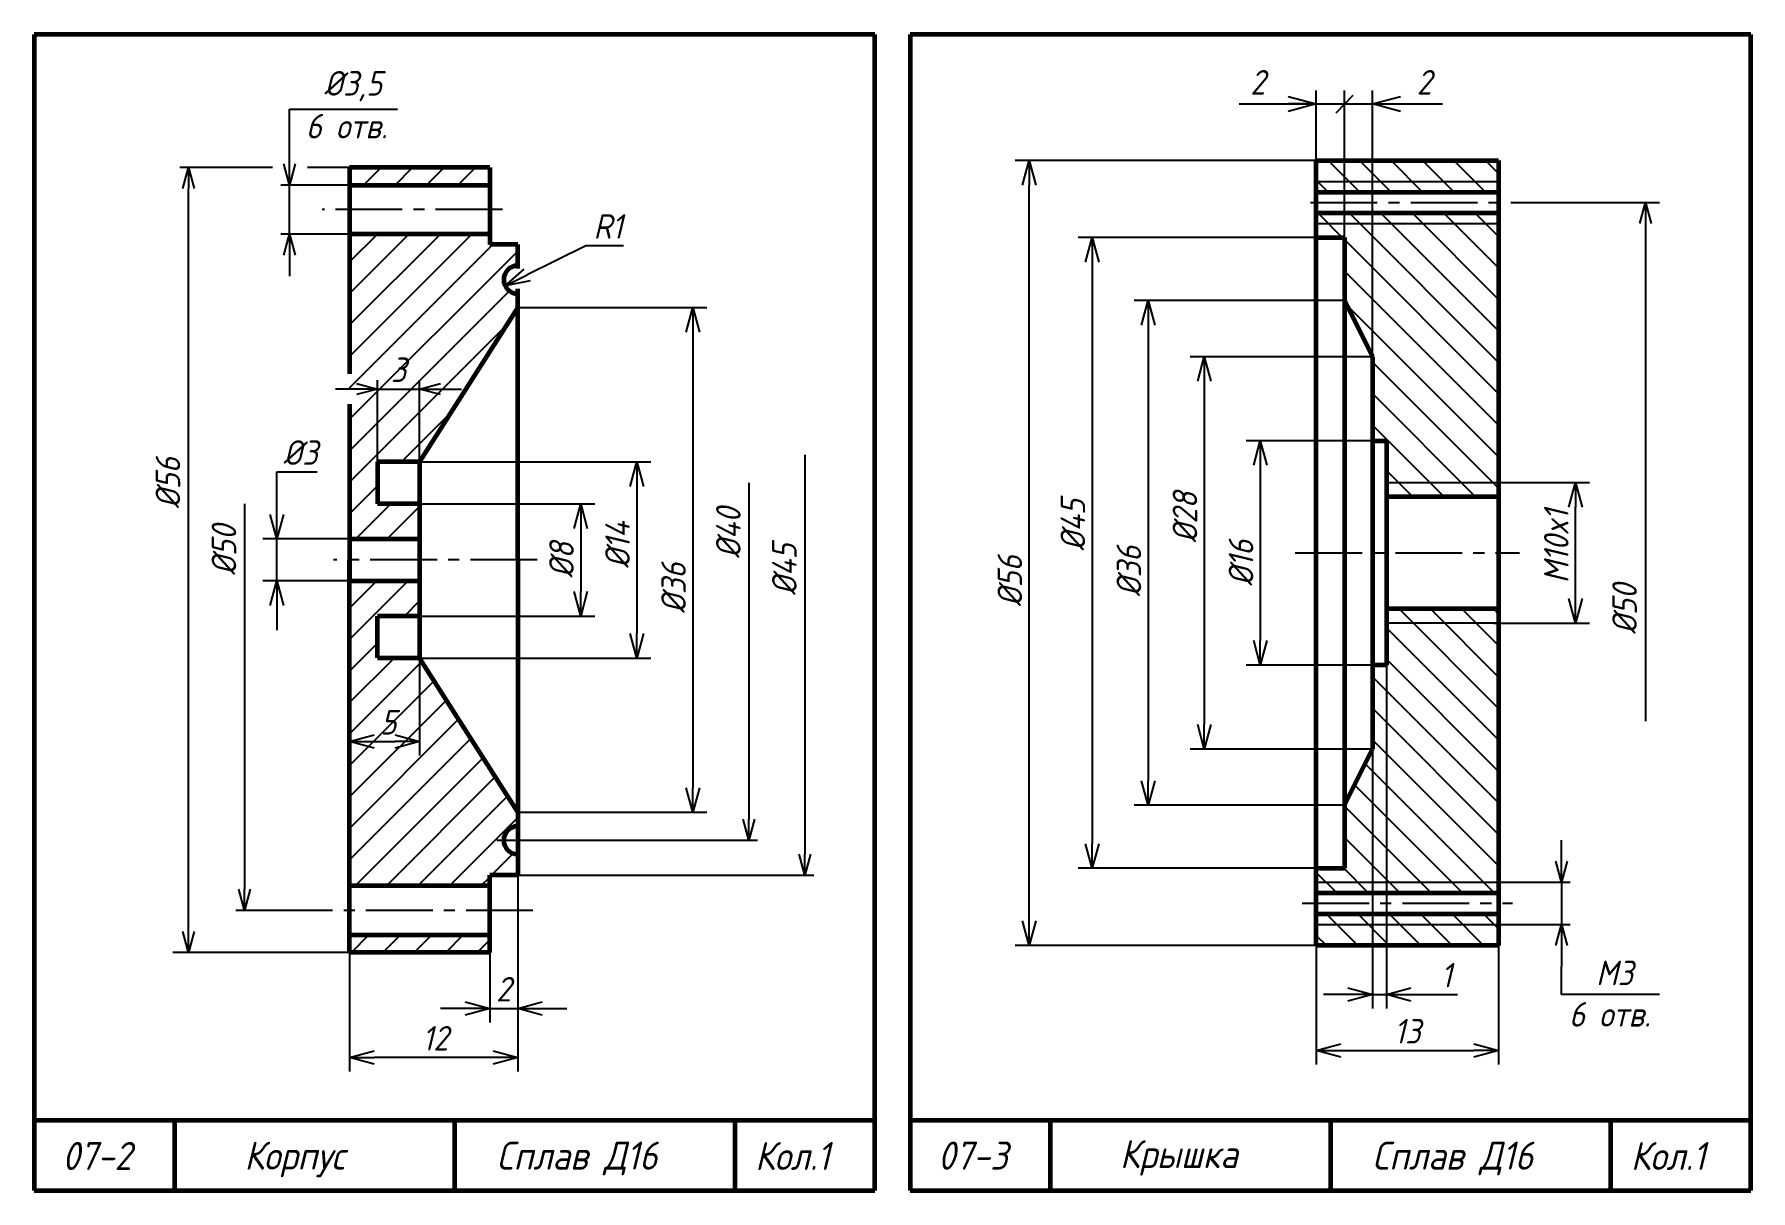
# Model space of a CAD drawing. Header units: millimetres. Extents: x -255 to 513, y 132 to 472.
# Drawn here: x -255 to -10, y 307 to 472 of the extents above; entities that cross this region are included whole.
import ezdxf

# ---------------------------------------------------------------- set-up
doc = ezdxf.new("R2010")
doc.units = ezdxf.units.MM
doc.header["$LTSCALE"] = 0.5
doc.linetypes.add('CENTER2', pattern=[28.575, 19.05, -3.175, 3.175, -3.175])
doc.layers.get('Defpoints').update_dxf_attribs({"color": 5})
doc.styles.get("Standard").update_dxf_attribs({"font": 'isocpeui.ttf', "width": 0.9})
doc.dimstyles.new('Standart 1', dxfattribs={"dimtxt": 3.5, "dimasz": 3.5, "dimexe": 2, "dimexo": 0, "dimgap": 1, "dimtad": 1, "dimtoh": 1, "dimdec": 0, "dimtxsty": 'Standard', "dimblk": 'OPEN30', "dimcen": 2.5, "dimadec": 0, "dimazin": 0, "dimtfac": 1, "dimtdec": 0, "dimtmove": 0, "dimatfit": 3, "dimldrblk": 'DOTSMALL', "dimfxl": 0, "dimarcsym": 0})
pattern_1 = [(45, (-4, -28), (-2.245064, 2.245064), [])]

# ---------------------------------------------------------------- blocks, each defined once
blk = doc.blocks.new('_Open30')
at = {"color": 0, "linetype": 'ByBlock', "lineweight": -2}
for p, q in [((-1, 0.268), (0, 0)), ((0, 0), (-1, -0.268)), ((0, 0), (-1, 0))]:
    blk.add_line(p, q, dxfattribs=at)
blk = doc.blocks.new('*D98')
at = {"color": 0, "lineweight": -2}
for p, q in [((-186, 433), (-159, 433)), ((-161, 429.5), (-161, 364.5)), ((-186, 361), (-159, 361))]:
    blk.add_line(p, q, dxfattribs=at)
at = {"layer": 'Defpoints', "color": 0}
for p in [(-186, 433), (-186, 361), (-161, 361)]:
    blk.add_point(p, dxfattribs=at)
at = {"color": 0, "lineweight": -2, "xscale": 3.5, "yscale": 3.5, "zscale": 3.5}
for p, rotation in [((-161, 433), 90), ((-161, 361), 270)]:
    blk.add_blockref('_Open30', p, dxfattribs=dict(at, rotation=rotation))
at = {"color": 0, "lineweight": -3, "insert": (-163.75, 393), "char_height": 3.5, "attachment_point": 5, "rotation": 90}
blk.add_mtext('%%c36', dxfattribs=at)
blk = doc.blocks.new('_DotSmall')
at = {"color": 0, "linetype": 'ByBlock', "const_width": 0.5}
blk.add_lwpolyline([(-0.0625, 0, 1), (0.0625, 0, 1)], format="xyb", close=True, dxfattribs=at)
blk = doc.blocks.new('*D99')
at = {"color": 0, "lineweight": -2}
for p, q in [((-220.38, 403.5), (-220.38, 409.57)), ((-220.38, 409.57), (-214.62, 409.57)), ((-210, 400), (-222.38, 400)), ((-220.38, 394), (-220.38, 400)), ((-210, 394), (-222.38, 394)), ((-220.38, 390.5), (-220.38, 387))]:
    blk.add_line(p, q, dxfattribs=at)
at = {"layer": 'Defpoints', "color": 0}
for p in [(-210, 400), (-220.38, 394), (-210, 394)]:
    blk.add_point(p, dxfattribs=at)
at = {"color": 0, "lineweight": -2, "xscale": 3.5, "yscale": 3.5, "zscale": 3.5}
for p, rotation in [((-220.38, 400), 270), ((-220.38, 394), 90)]:
    blk.add_blockref('_Open30', p, dxfattribs=dict(at, rotation=rotation))
at = {"color": 0, "lineweight": -3, "insert": (-217, 412.32), "char_height": 3.5, "attachment_point": 5}
blk.add_mtext('%%c3', dxfattribs=at)
blk = doc.blocks.new('*D100')
at = {"color": 0, "lineweight": -2}
for p, q in [((-201, 411), (-167, 411)), ((-169, 407.5), (-169, 386.5)), ((-201, 383), (-167, 383))]:
    blk.add_line(p, q, dxfattribs=at)
at = {"layer": 'Defpoints', "color": 0}
for p in [(-201, 411), (-201, 383), (-169, 383)]:
    blk.add_point(p, dxfattribs=at)
at = {"color": 0, "lineweight": -2, "xscale": 3.5, "yscale": 3.5, "zscale": 3.5}
for p, rotation in [((-169, 411), 90), ((-169, 383), 270)]:
    blk.add_blockref('_Open30', p, dxfattribs=dict(at, rotation=rotation))
at = {"color": 0, "lineweight": -3, "insert": (-171.75, 399.15), "char_height": 3.5, "attachment_point": 5, "rotation": 90}
blk.add_mtext('%%c14', dxfattribs=at)
blk = doc.blocks.new('*D101')
at = {"color": 0, "lineweight": -2}
for p, q in [((-201, 405), (-175, 405)), ((-177, 401.5), (-177, 392.5)), ((-201.09, 389), (-175, 389))]:
    blk.add_line(p, q, dxfattribs=at)
at = {"layer": 'Defpoints', "color": 0}
for p in [(-201, 405), (-201.09, 389), (-177, 389)]:
    blk.add_point(p, dxfattribs=at)
at = {"color": 0, "lineweight": -2, "xscale": 3.5, "yscale": 3.5, "zscale": 3.5}
for p, rotation in [((-177, 405), 90), ((-177, 389), 270)]:
    blk.add_blockref('_Open30', p, dxfattribs=dict(at, rotation=rotation))
at = {"color": 0, "lineweight": -3, "insert": (-179.75, 397), "char_height": 3.5, "attachment_point": 5, "rotation": 90}
blk.add_mtext('%%c8', dxfattribs=at)
blk = doc.blocks.new('*D102')
at = {"color": 0, "lineweight": -2}
for p, q in [((-210, 341), (-210, 324)), ((-186, 333), (-186, 324)), ((-189.5, 326), (-206.5, 326))]:
    blk.add_line(p, q, dxfattribs=at)
at = {"layer": 'Defpoints', "color": 0}
for p in [(-210, 341), (-186, 333), (-210, 326)]:
    blk.add_point(p, dxfattribs=at)
at = {"color": 0, "lineweight": -2, "xscale": 3.5, "yscale": 3.5, "zscale": 3.5, "rotation": 180}
blk.add_blockref('_Open30', (-210, 326), dxfattribs=at)
at = {"color": 0, "lineweight": -2, "xscale": 3.5, "yscale": 3.5, "zscale": 3.5}
blk.add_blockref('_Open30', (-186, 326), dxfattribs=at)
at = {"color": 0, "lineweight": -3, "insert": (-197.76, 328.75), "char_height": 3.5, "attachment_point": 5}
blk.add_mtext('12', dxfattribs=at)
blk = doc.blocks.new('*D103')
at = {"color": 0, "lineweight": -2}
for p, q in [((-200, 382.9), (-200, 369.09)), ((-210, 370.54), (-210, 373.09)), ((-206.5, 371.09), (-203.5, 371.09))]:
    blk.add_line(p, q, dxfattribs=at)
at = {"layer": 'Defpoints', "color": 0}
for p in [(-200, 382.9), (-210, 370.54), (-200, 371.09)]:
    blk.add_point(p, dxfattribs=at)
at = {"color": 0, "lineweight": -2, "xscale": 3.5, "yscale": 3.5, "zscale": 3.5, "rotation": 180}
blk.add_blockref('_Open30', (-210, 371.09), dxfattribs=at)
at = {"color": 0, "lineweight": -2, "xscale": 3.5, "yscale": 3.5, "zscale": 3.5}
blk.add_blockref('_Open30', (-200, 371.09), dxfattribs=at)
at = {"color": 0, "lineweight": -3, "insert": (-204.44, 373.84), "char_height": 3.5, "attachment_point": 5}
blk.add_mtext('5', dxfattribs=at)
blk = doc.blocks.new('*D104')
at = {"color": 0, "lineweight": -2}
for p, q in [((-63.67, 414), (-82, 414)), ((-80, 410.5), (-80, 385.5)), ((-63.67, 382), (-82, 382))]:
    blk.add_line(p, q, dxfattribs=at)
at = {"layer": 'Defpoints', "color": 0}
for p in [(-63.67, 414), (-80, 382), (-63.67, 382)]:
    blk.add_point(p, dxfattribs=at)
at = {"color": 0, "lineweight": -2, "xscale": 3.5, "yscale": 3.5, "zscale": 3.5}
for p, rotation in [((-80, 414), 90), ((-80, 382), 270)]:
    blk.add_blockref('_Open30', p, dxfattribs=dict(at, rotation=rotation))
at = {"color": 0, "lineweight": -3, "insert": (-82.75, 396.58), "char_height": 3.5, "attachment_point": 5, "rotation": 90}
blk.add_mtext('%%c16', dxfattribs=at)
blk = doc.blocks.new('*D105')
at = {"color": 0, "lineweight": -2}
for p, q in [((-64, 426), (-90, 426)), ((-88, 422.5), (-88, 373.5)), ((-64, 370), (-90, 370))]:
    blk.add_line(p, q, dxfattribs=at)
at = {"layer": 'Defpoints', "color": 0}
for p in [(-64, 426), (-88, 370), (-64, 370)]:
    blk.add_point(p, dxfattribs=at)
at = {"color": 0, "lineweight": -2, "xscale": 3.5, "yscale": 3.5, "zscale": 3.5}
for p, rotation in [((-88, 426), 90), ((-88, 370), 270)]:
    blk.add_blockref('_Open30', p, dxfattribs=dict(at, rotation=rotation))
at = {"color": 0, "lineweight": -3, "insert": (-90.75, 403.08), "char_height": 3.5, "attachment_point": 5, "rotation": 90}
blk.add_mtext('%%c28', dxfattribs=at)
blk = doc.blocks.new('*D106')
at = {"color": 0, "lineweight": -2}
for p, q in [((-68, 434), (-98, 434)), ((-96, 430.5), (-96, 365.5)), ((-68, 362), (-98, 362))]:
    blk.add_line(p, q, dxfattribs=at)
at = {"layer": 'Defpoints', "color": 0}
for p in [(-68, 434), (-96, 362), (-68, 362)]:
    blk.add_point(p, dxfattribs=at)
at = {"color": 0, "lineweight": -2, "xscale": 3.5, "yscale": 3.5, "zscale": 3.5}
for p, rotation in [((-96, 434), 90), ((-96, 362), 270)]:
    blk.add_blockref('_Open30', p, dxfattribs=dict(at, rotation=rotation))
at = {"color": 0, "lineweight": -3, "insert": (-98.75, 395.4), "char_height": 3.5, "attachment_point": 5, "rotation": 90}
blk.add_mtext('%%c36', dxfattribs=at)
blk = doc.blocks.new('*D107')
at = {"color": 0, "lineweight": -2}
for p, q in [((-72, 443), (-106, 443)), ((-104, 439.5), (-104, 356.5)), ((-72, 353), (-106, 353))]:
    blk.add_line(p, q, dxfattribs=at)
at = {"layer": 'Defpoints', "color": 0}
for p in [(-72, 443), (-104, 353), (-72, 353)]:
    blk.add_point(p, dxfattribs=at)
at = {"color": 0, "lineweight": -2, "xscale": 3.5, "yscale": 3.5, "zscale": 3.5}
for p, rotation in [((-104, 443), 90), ((-104, 353), 270)]:
    blk.add_blockref('_Open30', p, dxfattribs=dict(at, rotation=rotation))
at = {"color": 0, "lineweight": -3, "insert": (-106.75, 402), "char_height": 3.5, "attachment_point": 5, "rotation": 90}
blk.add_mtext('%%c45', dxfattribs=at)
blk = doc.blocks.new('*D108')
at = {"color": 0, "lineweight": -2}
for p, q in [((-62, 382), (-62, 333)), ((-64, 370), (-64, 333)), ((-67.5, 335), (-71, 335)), ((-64, 335), (-62, 335)), ((-58.5, 335), (-51.86, 335))]:
    blk.add_line(p, q, dxfattribs=at)
at = {"layer": 'Defpoints', "color": 0}
for p in [(-62, 382), (-64, 370), (-64, 335)]:
    blk.add_point(p, dxfattribs=at)
at = {"color": 0, "lineweight": -2, "xscale": 3.5, "yscale": 3.5, "zscale": 3.5}
blk.add_blockref('_Open30', (-64, 335), dxfattribs=at)
at = {"color": 0, "lineweight": -2, "xscale": 3.5, "yscale": 3.5, "zscale": 3.5, "rotation": 180}
blk.add_blockref('_Open30', (-62, 335), dxfattribs=at)
at = {"color": 0, "lineweight": -3, "insert": (-53.43, 337.75), "char_height": 3.5, "attachment_point": 5}
blk.add_mtext('1', dxfattribs=at)
blk = doc.blocks.new('*D109')
at = {"color": 0, "lineweight": -2}
for p, q in [((-72, 342), (-72, 325)), ((-46, 342), (-46, 325)), ((-68.5, 327), (-49.5, 327))]:
    blk.add_line(p, q, dxfattribs=at)
at = {"layer": 'Defpoints', "color": 0}
for p in [(-72, 342), (-46, 342), (-46, 327)]:
    blk.add_point(p, dxfattribs=at)
at = {"color": 0, "lineweight": -2, "xscale": 3.5, "yscale": 3.5, "zscale": 3.5, "rotation": 180}
blk.add_blockref('_Open30', (-72, 327), dxfattribs=at)
at = {"color": 0, "lineweight": -2, "xscale": 3.5, "yscale": 3.5, "zscale": 3.5}
blk.add_blockref('_Open30', (-46, 327), dxfattribs=at)
at = {"color": 0, "lineweight": -3, "insert": (-59, 329.75), "char_height": 3.5, "attachment_point": 5}
blk.add_mtext('13', dxfattribs=at)
blk = doc.blocks.new('*D110')
at = {"color": 0, "lineweight": -2}
for p, q in [((-46.71, 408.05), (-33, 408.05)), ((-35, 391.5), (-35, 404.55)), ((-46.67, 388), (-33, 388))]:
    blk.add_line(p, q, dxfattribs=at)
at = {"layer": 'Defpoints', "color": 0}
for p in [(-46.71, 408.05), (-35, 408.05), (-46.67, 388)]:
    blk.add_point(p, dxfattribs=at)
at = {"color": 0, "lineweight": -2, "xscale": 3.5, "yscale": 3.5, "zscale": 3.5}
for p, rotation in [((-35, 408.05), 90), ((-35, 388), 270)]:
    blk.add_blockref('_Open30', p, dxfattribs=dict(at, rotation=rotation))
at = {"color": 0, "lineweight": -3, "insert": (-37.75, 398.95), "char_height": 3.5, "attachment_point": 5, "rotation": 90}
blk.add_mtext('M10x1', dxfattribs=at)
blk = doc.blocks.new('*D111')
at = {"color": 0, "lineweight": -2}
for p, q in [((-176.26, 441.84), (-184.66, 437.67)), ((-170.92, 441.84), (-176.26, 441.84))]:
    blk.add_line(p, q, dxfattribs=at)
at = {"layer": 'Defpoints', "color": 0}
for p in [(-187.79, 436.11), (-186, 437)]:
    blk.add_point(p, dxfattribs=at)
at = {"color": 0, "lineweight": -2, "xscale": 3.5, "yscale": 3.5, "zscale": 3.5, "rotation": 206.4173592359019}
blk.add_blockref('_Open30', (-187.79, 436.11), dxfattribs=at)
at = {"color": 0, "lineweight": -3, "insert": (-173.09, 444.59), "char_height": 3.5, "attachment_point": 5}
blk.add_mtext('R1', dxfattribs=at)
blk = doc.blocks.new('*D112')
at = {"color": 0, "lineweight": -2}
for p, q in [((-186, 352), (-186, 331)), ((-190, 341), (-190, 331)), ((-193.5, 333), (-197, 333)), ((-190, 333), (-186, 333)), ((-182.5, 333), (-179, 333))]:
    blk.add_line(p, q, dxfattribs=at)
at = {"layer": 'Defpoints', "color": 0}
for p in [(-186, 352), (-190, 341), (-186, 333)]:
    blk.add_point(p, dxfattribs=at)
at = {"color": 0, "lineweight": -2, "xscale": 3.5, "yscale": 3.5, "zscale": 3.5}
blk.add_blockref('_Open30', (-190, 333), dxfattribs=at)
at = {"color": 0, "lineweight": -2, "xscale": 3.5, "yscale": 3.5, "zscale": 3.5, "rotation": 180}
blk.add_blockref('_Open30', (-186, 333), dxfattribs=at)
at = {"color": 0, "lineweight": -3, "insert": (-188, 335.75), "char_height": 3.5, "attachment_point": 5}
blk.add_mtext('2', dxfattribs=at)
blk = doc.blocks.new('*D113')
at = {"color": 0, "lineweight": -2}
for p, q in [((-72, 454), (-115, 454)), ((-113, 345.5), (-113, 450.5)), ((-72, 342), (-115, 342))]:
    blk.add_line(p, q, dxfattribs=at)
at = {"layer": 'Defpoints', "color": 0}
for p in [(-113, 454), (-72, 454), (-72, 342)]:
    blk.add_point(p, dxfattribs=at)
at = {"color": 0, "lineweight": -2, "xscale": 3.5, "yscale": 3.5, "zscale": 3.5}
for p, rotation in [((-113, 454), 90), ((-113, 342), 270)]:
    blk.add_blockref('_Open30', p, dxfattribs=dict(at, rotation=rotation))
at = {"color": 0, "lineweight": -3, "insert": (-115.75, 394), "char_height": 3.5, "attachment_point": 5, "rotation": 90}
blk.add_mtext('%%c56', dxfattribs=at)

msp = doc.modelspace()

# ---------------------------------------------------------------- hatches: boundary and pattern name
at = {"lineweight": -3}
h = msp.add_hatch(dxfattribs=at)
h.set_pattern_fill('ANSI31', angle=90, style=0)
h.set_pattern_definition([(135, (-277, 288), (-2.245064, -2.245064), [])])
h.paths.add_polyline_path([(-46, 451), (-46, 454), (-46.67, 454), (-64, 454), (-64, 451)])
h.paths.add_polyline_path([(-64, 451), (-64, 454), (-68, 454), (-68, 451)])
h.paths.add_polyline_path([(-68, 451), (-68, 454), (-72, 454), (-72, 451)])
h.paths.add_polyline_path([(-68, 449.49), (-68, 451), (-72, 451), (-72, 449.49)])
h.paths.add_polyline_path([(-64, 449.49), (-64, 451), (-68, 451), (-68, 449.49)])
h.paths.add_polyline_path([(-46, 449.49), (-46, 451), (-64, 451), (-64, 449.49)])
h.paths.add_polyline_path([(-72, 446.51), (-72, 445), (-68, 445), (-68, 446.51)])
h.paths.add_polyline_path([(-68, 446.51), (-68, 445), (-64, 445), (-64, 446.51)])
h.paths.add_polyline_path([(-64, 446.51), (-64, 445), (-46, 445), (-46, 446.51)])
h.paths.add_polyline_path([(-68, 445), (-72, 445), (-72, 443), (-68, 443)])
h.paths.add_polyline_path([(-68, 445), (-68, 443), (-68, 434), (-64, 426), (-64, 445)])
h.paths.add_polyline_path([(-64, 445), (-64, 426), (-64, 414), (-62, 414), (-62, 408), (-46, 408), (-46, 445)])
h.paths.add_polyline_path([(-46, 406), (-46, 408), (-62, 408), (-62, 406)])
h.paths.add_polyline_path([(-46, 388), (-46, 390), (-62, 390), (-62, 388)])
h.paths.add_polyline_path([(-62, 382), (-64, 382), (-64, 370), (-68, 362), (-68, 353), (-72, 353), (-72, 351), (-46, 351), (-46, 388), (-62, 388)])
h.paths.add_polyline_path([(-46, 349.49), (-46, 351), (-72, 351), (-72, 349.49)])
h.paths.add_polyline_path([(-72, 346.51), (-72, 345), (-46, 345), (-46, 346.51)])
h.paths.add_polyline_path([(-46, 342), (-46, 345), (-72, 345), (-72, 342)])
h = msp.add_hatch(dxfattribs=at)
h.set_pattern_fill('ANSI31', color=256, style=0)
h.set_pattern_definition(pattern_1)
h.paths.add_polyline_path([(-190, 453), (-210, 453), (-210, 450.5), (-190, 450.5)])
h = msp.add_hatch(dxfattribs=at)
h.set_pattern_fill('ANSI31', color=256, style=0)
h.set_pattern_definition(pattern_1)
h.paths.add_polyline_path([(-186, 435, -1), (-186, 439), (-186, 442), (-190, 442), (-190, 443.5), (-210, 443.5), (-210, 423.57), (-210, 421.39), (-209, 421.39), (-206, 421.39), (-200, 421.39), (-200, 411), (-186, 433)])
h.paths.add_polyline_path([(-200, 421.39), (-206, 421.39), (-206, 411), (-200, 411)], flags=17)
h.paths.add_polyline_path([(-206, 421.39), (-209, 421.39), (-210, 421.39), (-210, 419.24), (-210, 400), (-200, 400), (-200, 405), (-206, 405), (-206, 410.98)])
h.paths.add_polyline_path([(-200, 394), (-210, 394), (-210, 387), (-210, 350.5), (-190.07, 350.5), (-190, 350.57), (-190, 352), (-186, 352), (-186, 355, -1), (-186, 359), (-186, 361), (-200, 383), (-206, 383), (-206, 389), (-200, 389)])
h.paths.add_polyline_path([(-190, 343.5), (-210, 343.5), (-210, 341), (-190, 341)])
h.paths.add_polyline_path([(-204.99, 426.77), (-201.01, 426.77), (-201.01, 421.52), (-204.99, 421.52)], flags=24)
h.paths.add_polyline_path([(-206.42, 376.46), (-202.46, 376.46), (-202.46, 371.21), (-206.42, 371.21)], flags=24)

# ---------------------------------------------------------------- linework, layer by layer
at = {"color": 7, "lineweight": 60}
for p, q in [((-135, 472), (-255, 472)), ((-255, 472), (-255, 307)), ((-135, 307), (-135, 472)), ((-10, 472), (-130, 472)), ((-130, 472), (-130, 307)), ((-10, 307), (-10, 472)), ((-72, 454), (-46, 454)), ((-72, 398), (-72, 454)), ((-46, 454), (-46, 342)), ((-210, 453), (-210, 423.57)), ((-190, 453), (-210, 453)), ((-190, 453), (-190, 442)), ((-210, 450.5), (-190, 450.5)), ((-72, 449.49), (-46, 449.49)), ((-72, 446.51), (-46, 446.51)), ((-190, 443.5), (-210, 443.5)), ((-186, 442), (-190, 442)), ((-186, 438.57), (-186, 442)), ((-72, 443), (-68, 443)), ((-68, 443), (-68, 353)), ((-186, 397), (-186, 435.68)), ((-68, 434), (-64, 426)), ((-186, 433), (-200, 411)), ((-64, 426), (-64, 370)), ((-210, 419.24), (-210, 397)), ((-64, 414), (-62, 414)), ((-200, 411), (-206, 411)), ((-206, 410.98), (-206, 405.02)), ((-200, 411.1), (-200, 382.9)), ((-200, 405), (-206, 405)), ((-210, 400), (-200, 400)), ((-210, 397), (-210, 394)), ((-210, 341), (-210, 397)), ((-186, 397), (-186, 352)), ((-72, 342), (-72, 398)), ((-210, 394), (-200, 394)), ((-200, 389), (-206, 389)), ((-206, 383.02), (-206, 388.98)), ((-200, 383), (-206, 383)), ((-186, 361), (-200, 383)), ((-62, 382), (-64, 382)), ((-68, 362), (-64, 370)), ((-72, 353), (-68, 353)), ((-190, 350.5), (-210, 350.5)), ((-190, 341), (-190, 352)), ((-186, 352), (-190, 352)), ((-72, 349.49), (-46, 349.49)), ((-72, 346.51), (-46, 346.51)), ((-210, 343.5), (-190, 343.5)), ((-190, 341), (-210, 341)), ((-46, 342), (-72, 342)), ((-135, 317), (-255, 317)), ((-255, 317), (-255, 307)), ((-235, 317), (-235, 307)), ((-195, 317), (-195, 307)), ((-155, 317), (-155, 307)), ((-10, 317), (-130, 317)), ((-130, 317), (-130, 307)), ((-110, 317), (-110, 307)), ((-70, 317), (-70, 307)), ((-30, 317), (-30, 307)), ((-255, 307), (-135, 307)), ((-130, 307), (-10, 307))]:
    msp.add_line(p, q, dxfattribs=at)
at = {"color": 7, "lineweight": -3, "ltscale": 0.3}
for p, q in [((-72, 454), (-72, 464)), ((-66.8, 463.26), (-69.2, 460.76)), ((-68, 443), (-68, 464)), ((-64, 426), (-64, 464)), ((-83, 462.08), (-54, 462.08)), ((-72, 462.08), (-76, 462.08))]:
    msp.add_line(p, q, dxfattribs=at)
at = {"color": 7, "lineweight": -3}
for p, q in [((-218.56, 453.5), (-218.56, 461.34)), ((-218.56, 461.34), (-203.15, 461.34)), ((-221, 453), (-234.25, 453)), ((-210, 453), (-216, 453)), ((-72, 451), (-46, 451)), ((-233, 344), (-233, 450)), ((-210, 450.5), (-219.81, 450.5)), ((-218.56, 443.5), (-218.56, 450.5)), ((-42.76, 448), (-23, 448)), ((-25, 446), (-25, 374)), ((-210, 443.5), (-219.81, 443.5)), ((-72, 445), (-46, 445)), ((-218.56, 440.5), (-218.56, 437.5)), ((-206, 411), (-206, 422.64)), ((-200, 411), (-200, 422.64)), ((-209, 421.39), (-212, 421.39)), ((-206, 421.39), (-200, 421.39)), ((-197, 421.39), (-194, 421.39)), ((-145, 412), (-145, 355)), ((-153, 408), (-153, 360)), ((-46, 408), (-62, 408)), ((-225, 405), (-225, 350)), ((-46, 388), (-62, 388)), ((-189, 357), (-183.86, 357)), ((-186, 357), (-151.75, 357)), ((-37, 354), (-37, 357)), ((-186, 352), (-143.75, 352)), ((-72, 351), (-46, 351)), ((-46, 351), (-35.75, 351)), ((-37, 351), (-37, 345)), ((-213.9, 347), (-226.25, 347)), ((-72, 345), (-46, 345)), ((-46, 345), (-35.75, 345)), ((-210, 341), (-235.25, 341)), ((-210, 341), (-234.25, 341)), ((-37, 342), (-37, 339)), ((-37, 335), (-37, 339)), ((-23, 335), (-37, 335))]:
    msp.add_line(p, q, dxfattribs=at)
at = {"color": 7}
for p, q in [((-72, 451.5), (-72, 450.5)), ((-72, 451.5), (-72, 448.5)), ((-72, 399), (-72, 444)), ((-210, 397), (-210, 407)), ((-210, 397), (-210, 400)), ((-210, 397), (-210, 387)), ((-190.07, 350.5), (-190, 350.57)), ((-190, 346), (-190, 349.4))]:
    msp.add_line(p, q, dxfattribs=at)
at = {"color": 7, "linetype": 'CENTER2', "lineweight": -3}
for p, q in [((-188.19, 447), (-213.9, 447)), ((-72.82, 448), (-42.76, 448)), ((-183.23, 397), (-212.3, 397)), ((-75, 398), (-43, 398)), ((-74, 348), (-44, 348)), ((-183.85, 347), (-213.9, 347))]:
    msp.add_line(p, q, dxfattribs=at)
at = {"color": 7, "lineweight": 60, "ltscale": 0.3}
for p, q in [((-62, 414), (-62, 382)), ((-46, 406), (-62, 406)), ((-46, 390), (-62, 390))]:
    msp.add_line(p, q, dxfattribs=at)
at = {"color": 7, "lineweight": 60}
for centre in [(-186, 437), (-186, 357)]:
    msp.add_arc(centre, 2, 90, 270, dxfattribs=at)

# ---------------------------------------------------------------- block references
at = {"color": 7, "lineweight": -3, "ltscale": 0.3, "xscale": 4, "yscale": 4, "zscale": 4}
msp.add_blockref('_Open30', (-72, 462.08), dxfattribs=at)
at = {"color": 7, "lineweight": -3, "ltscale": 0.3, "xscale": 4, "yscale": 4, "zscale": 4, "rotation": 180}
msp.add_blockref('_Open30', (-64, 462.08), dxfattribs=at)
at = {"color": 7, "lineweight": -3, "xscale": 3, "yscale": 3, "zscale": 3}
for p, rotation in [((-218.56, 450.5), 270), ((-233, 453), 90), ((-25, 448), 90), ((-218.56, 443.5), 90), ((-200, 421.39), 180), ((-153, 357), 270), ((-145, 352), 270), ((-37, 351), 270), ((-225, 347), 270), ((-233, 341), 270), ((-37, 345), 90)]:
    msp.add_blockref('_Open30', p, dxfattribs=dict(at, rotation=rotation))
msp.add_blockref('_Open30', (-206, 421.39), dxfattribs=at)

# ---------------------------------------------------------------- texts
at = {"color": 7, "lineweight": -3, "width": 0.9}
for s, p in [('2', (-81.43, 463.41)), ('2', (-57.67, 463.41)), ('6 отв.', (-216.24, 457.15)), ('6 отв.', (-35.93, 330.41))]:
    msp.add_text(s, height=3.5, dxfattribs=at).set_placement(p)
at = {"color": 7, "width": 0.9}
for s, p in [('07-2', (-251, 309.95)), ('Корпус', (-225, 310)), ('Сплав Д16', (-189, 310)), ('Кол.1', (-152.11, 309.95)), ('07-3', (-126, 310)), ('Крышка', (-100.03, 310.22)), ('Сплав Д16', (-64, 310)), ('Кол.1', (-27.11, 309.95))]:
    msp.add_text(s, height=4, dxfattribs=at).set_placement(p)
at = {"color": 7, "lineweight": -3, "char_height": 3.5, "attachment_point": 5}
for s, insert in [('%%c3,5', (-209.49, 464.6)), ('\\A1;3', (-203, 424.14)), ('M3', (-29.41, 338.07))]:
    msp.add_mtext(s, dxfattribs=dict(at, insert=insert))
at = {"color": 7, "lineweight": -3, "char_height": 3.5, "attachment_point": 5, "rotation": 90}
for s, insert in [('%%c56', (-235.93, 408)), ('\\A1;%%c40', (-155.93, 400.86)), ('\\A1;%%c50', (-227.93, 398.42)), ('\\A1;%%c45', (-147.93, 395.66)), ('\\A1;%%c50', (-28, 390))]:
    msp.add_mtext(s, dxfattribs=dict(at, insert=insert))

# ---------------------------------------------------------------- dimensions: what is measured, and where the dimension line sits
at = {"color": 7, "lineweight": -3}
for base, p1, p2, text, picture, middle in [((-113, 454), (-72, 342), (-72, 454), '%%c56', '*D113', (-113, 394)), ((-104, 353), (-72, 443), (-72, 353), '%%c45', '*D107', (-104, 402)), ((-96, 362), (-68, 434), (-68, 362), '%%c36', '*D106', (-96, 395.4)), ((-161, 361), (-186, 433), (-186, 361), '%%c36', '*D98', (-161, 393)), ((-88, 370), (-64, 426), (-64, 370), '%%c28', '*D105', (-88, 403.08)), ((-220.38, 394), (-210, 400), (-210, 394), '%%c3', '*D99', (-217, 409.57)), ((-169, 383), (-201, 411), (-201, 383), '%%c14', '*D100', (-169, 399.15)), ((-35, 408.05), (-46.67, 388), (-46.71, 408.05), 'M10x1', '*D110', (-35, 398.95)), ((-177, 389), (-201, 405), (-201.09, 389), '%%c8', '*D101', (-177, 397))]:
    dim = msp.add_linear_dim(base=base, p1=p1, p2=p2, angle=90, text=text, dimstyle='Standart 1', dxfattribs=at)
    dim.commit()
    dim.dimension.update_dxf_attribs({"geometry": picture, "text_midpoint": middle, "dimtype": 160})
dim = msp.add_radius_dim(center=(-186, 437), mpoint=(-187.79, 436.11), text='R1', dimstyle='Standart 1', dxfattribs=at)
dim.commit()
dim.dimension.update_dxf_attribs({"geometry": '*D111', "text_midpoint": (-173.09, 441.84), "dimtype": 164})
at = {"color": 7, "lineweight": -3, "ltscale": 0.3}
dim = msp.add_linear_dim(base=(-80, 382), p1=(-63.67, 414), p2=(-63.67, 382), angle=90, text='%%c16', dimstyle='Standart 1', dxfattribs=at)
dim.commit()
dim.dimension.update_dxf_attribs({"geometry": '*D104', "text_midpoint": (-80, 396.58), "dimtype": 160})
at = {"color": 7, "lineweight": -3}
for base, p1, p2, text, picture, middle in [((-200, 371.09), (-210, 370.54), (-200, 382.9), '5', '*D103', (-204.44, 371.09)), ((-64, 335), (-62, 382), (-64, 370), '1', '*D108', (-53.43, 335)), ((-186, 333), (-190, 341), (-186, 352), '2', '*D112', (-188, 333)), ((-210, 326), (-186, 333), (-210, 341), '12', '*D102', (-197.76, 326)), ((-46, 327), (-72, 342), (-46, 342), '13', '*D109', (-59, 327))]:
    dim = msp.add_linear_dim(base=base, p1=p1, p2=p2, text=text, dimstyle='Standart 1', dxfattribs=at)
    dim.commit()
    dim.dimension.update_dxf_attribs({"geometry": picture, "text_midpoint": middle, "dimtype": 160})

doc.saveas('drawing.dxf')
